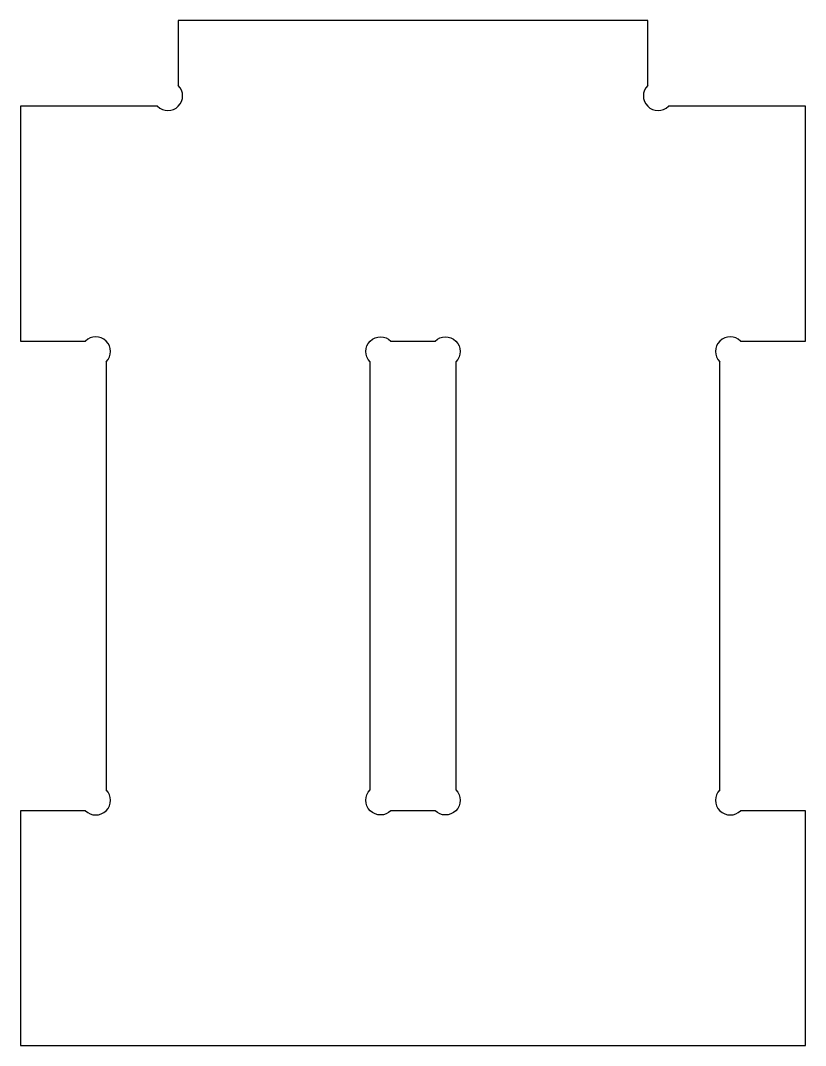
# Model space of a CAD drawing. Header units: inches. Extents: x -3.71 to 2.98, y 0 to 8.73.
import ezdxf

# ---------------------------------------------------------------- set-up
doc = ezdxf.new("R2010")
doc.units = ezdxf.units.IN
doc.layers.get('0').update_dxf_attribs({"linetype": 'CONTINUOUS'})

msp = doc.modelspace()

# ---------------------------------------------------------------- linework, layer by layer
for p, q in [((1.635, 8.73), (-2.365, 8.73)), ((-2.365, 8.73), (-2.365, 8.1768)), ((1.635, 8.1768), (1.635, 8.73)), ((-2.5418, 8), (-3.71, 8)), ((-3.71, 8), (-3.71, 6)), ((2.98, 8), (1.8118, 8)), ((2.98, 6), (2.98, 8)), ((-3.71, 6), (-3.1568, 6)), ((2.4268, 6), (2.98, 6)), ((-2.98, 5.8232), (-2.98, 2.1768)), ((2.25, 2.1768), (2.25, 5.8232)), ((-3.1568, 2), (-3.71, 2)), ((-3.71, 2), (-3.71, 0)), ((2.98, 2), (2.4268, 2)), ((2.98, 0), (2.98, 2)), ((-3.71, 0), (2.98, 0))]:
    msp.add_line(p, q)
msp.add_lwpolyline([(-0.1768, 6, -1), (0, 5.8232), (0, 2.1768, -1), (-0.1768, 2), (-0.5532, 2, -1), (-0.73, 2.1768), (-0.73, 5.8232, -1), (-0.5532, 6)], format="xyb", close=True)
for centre, start, end in [((-2.4534, 8.0884), -135, 45), ((1.7234, 8.0884), 135, 315), ((-3.0684, 5.9116), -45, 135), ((2.3384, 5.9116), 45, 225), ((-3.0684, 2.0884), -135, 45), ((2.3384, 2.0884), 135, 315)]:
    msp.add_arc(centre, 0.125, start, end)

doc.saveas('drawing.dxf')
